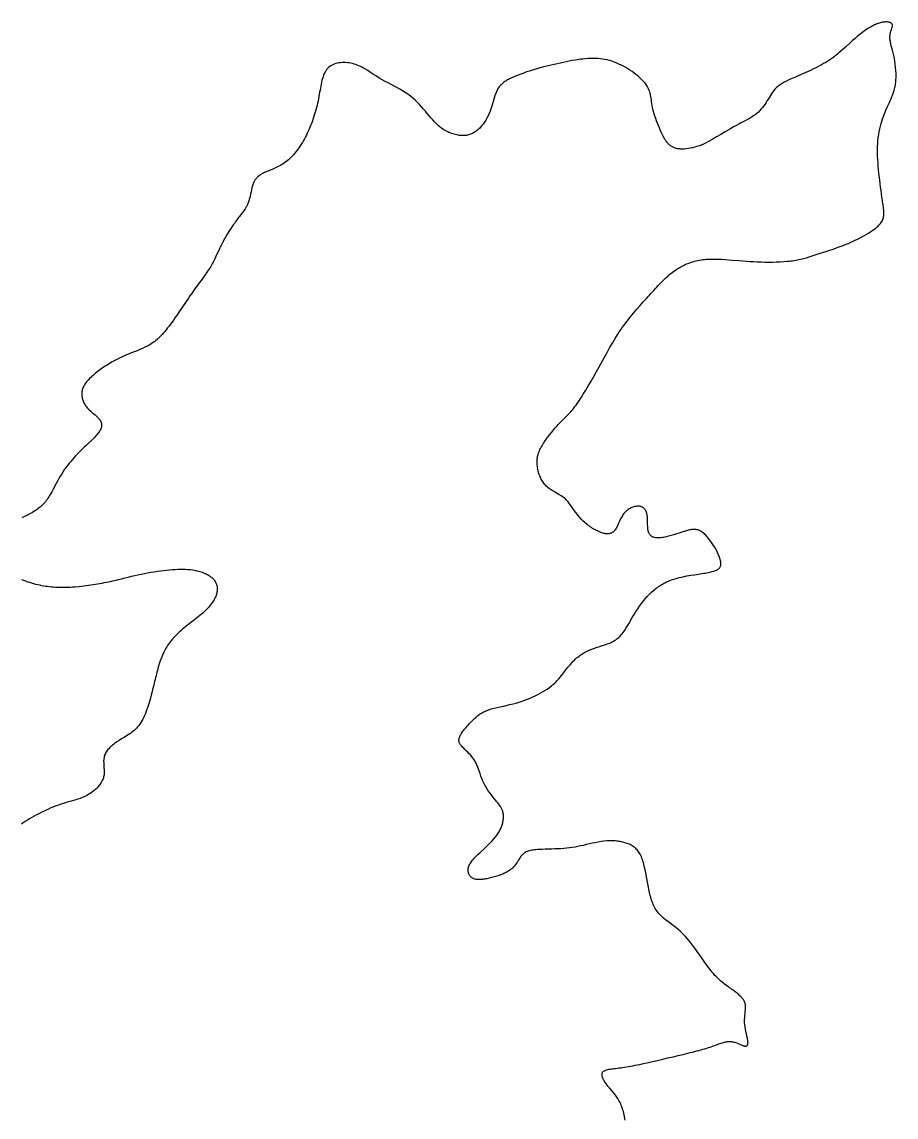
# Model space of a CAD drawing. Header units: millimetres. Extents: x -4898 to 5180, y -1106 to 8925.
# Drawn here: x 141 to 4003, y 4087 to 8925 of the extents above; entities that cross this region are included whole.
import ezdxf

# ---------------------------------------------------------------- set-up
doc = ezdxf.new("R2010")
doc.units = ezdxf.units.MM
doc.layers.add('166', color=7, linetype='Continuous')

msp = doc.modelspace()

# ---------------------------------------------------------------- linework, layer by layer
at = {"layer": '166', "elevation": 166}
for points in [[(2806, 4073.9), (2803.2, 4088.9), (2799.9, 4103.7), (2798, 4110.9), (2796, 4118.1), (2793.8, 4125.1), (2791.4, 4132), (2788.9, 4138.6), (2786.2, 4145.1), (2783.3, 4151.3), (2780.2, 4157.4), (2776.9, 4163.1), (2773.5, 4168.7), (2770, 4174.1), (2766.4, 4179.3), (2762.7, 4184.4), (2758.9, 4189.2), (2751.4, 4198.6), (2743.8, 4207.5), (2736.5, 4216), (2729.5, 4224.2), (2726.3, 4228.3), (2723.1, 4232.3), (2720.2, 4236.3), (2717.4, 4240.3), (2714.9, 4244.2), (2712.6, 4248.1), (2710.5, 4251.9), (2708.7, 4255.6), (2707.2, 4259.3), (2705.9, 4262.8), (2704.9, 4266.3), (2704.2, 4269.6), (2703.9, 4272.7), (2703.9, 4275.8), (2704.2, 4278.6), (2704.9, 4281.3), (2706, 4283.8), (2707.5, 4286.2), (2709.4, 4288.3), (2711.7, 4290.2), (2714.4, 4291.9), (2717.6, 4293.4), (2721.1, 4294.7), (2725.1, 4295.9), (2729.5, 4297), (2734.3, 4298), (2739.4, 4298.9), (2745, 4299.7), (2751, 4300.6), (2757.3, 4301.4), (2764, 4302.2), (2771.1, 4303.1), (2778.5, 4304), (2786.3, 4305), (2794.4, 4306.1), (2802.9, 4307.3), (2811.8, 4308.7), (2821, 4310.2), (2830.5, 4311.9), (2840.2, 4313.7), (2850.3, 4315.7), (2860.6, 4317.8), (2871.1, 4319.9), (2881.8, 4322.2), (2892.7, 4324.6), (2903.8, 4327), (2926.2, 4332.1), (2949, 4337.3), (2971.9, 4342.7), (2994.8, 4348.1), (3017.4, 4353.4), (3039.7, 4358.7), (3061.5, 4363.9), (3072.2, 4366.4), (3082.7, 4369), (3093, 4371.6), (3103.1, 4374.1), (3112.9, 4376.6), (3122.5, 4379.1), (3131.9, 4381.7), (3141, 4384.1), (3149.7, 4386.6), (3158.2, 4389.1), (3166.3, 4391.6), (3174.1, 4394), (3181.5, 4396.5), (3188.6, 4398.9), (3195.4, 4401.2), (3201.9, 4403.6), (3208.1, 4405.8), (3214, 4407.9), (3219.7, 4410), (3225.2, 4411.9), (3230.4, 4413.6), (3235.5, 4415.3), (3240.4, 4416.7), (3245.1, 4418), (3249.7, 4419.1), (3254.1, 4420), (3258.5, 4420.6), (3262.8, 4421), (3267, 4421.2), (3271.1, 4421), (3275.2, 4420.7), (3279.2, 4420.1), (3283.2, 4419.3), (3287.1, 4418.3), (3294.6, 4416), (3301.8, 4413.3), (3308.7, 4410.4), (3315.1, 4407.5), (3321, 4404.9), (3323.8, 4403.7), (3326.5, 4402.7), (3329, 4401.8), (3331.4, 4401.1), (3333.6, 4400.6), (3335.7, 4400.3), (3337.7, 4400.2), (3339.5, 4400.2), (3341.1, 4400.6), (3342.6, 4401.1), (3344, 4401.8), (3345.2, 4402.8), (3346.2, 4404.1), (3347, 4405.6), (3347.7, 4407.3), (3348.2, 4409.3), (3348.5, 4411.6), (3348.7, 4414.2), (3348.6, 4417.1), (3348.4, 4420.3), (3348, 4423.7), (3347.4, 4427.5), (3346.7, 4431.5), (3345.9, 4435.7), (3344.9, 4440.2), (3343.9, 4444.8), (3341.8, 4454.6), (3339.5, 4464.8), (3337.4, 4475.3), (3335.6, 4486), (3334.3, 4496.5), (3333.8, 4501.7), (3333.6, 4506.9), (3333.5, 4511.9), (3333.5, 4516.8), (3334, 4526.4), (3334.8, 4535.6), (3335.8, 4544.5), (3336.8, 4553), (3337.6, 4561.1), (3338, 4568.9), (3338, 4572.7), (3337.8, 4576.3), (3337.5, 4579.9), (3337, 4583.4), (3336.3, 4586.9), (3335.4, 4590.2), (3334.2, 4593.5), (3332.9, 4596.8), (3331.4, 4600), (3329.6, 4603.2), (3327.7, 4606.3), (3325.5, 4609.4), (3323.2, 4612.5), (3320.6, 4615.6), (3317.7, 4618.6), (3314.7, 4621.7), (3311.5, 4624.8), (3308, 4627.9), (3304.3, 4631.1), (3300.3, 4634.2), (3296.2, 4637.4), (3291.8, 4640.7), (3287.2, 4644), (3282.4, 4647.4), (3277.5, 4650.9), (3272.4, 4654.5), (3267.2, 4658.2), (3261.9, 4662), (3251.1, 4670), (3245.5, 4674.2), (3240, 4678.6), (3234.4, 4683.1), (3228.8, 4687.9), (3223.2, 4692.8), (3217.6, 4697.9), (3212.1, 4703.3), (3206.7, 4708.8), (3201.3, 4714.6), (3196, 4720.6), (3190.8, 4726.8), (3185.6, 4733.2), (3175.4, 4746.3), (3165.5, 4759.8), (3155.7, 4773.6), (3136.6, 4801.2), (3127.1, 4814.7), (3117.7, 4827.9), (3108.4, 4840.5), (3099, 4852.7), (3089.5, 4864.4), (3080, 4875.6), (3070.3, 4886.3), (3060.4, 4896.5), (3050.3, 4906.3), (3039.9, 4915.6), (3029.3, 4924.4), (3018.5, 4932.8), (2996.8, 4949.1), (2986.2, 4957.3), (2976, 4965.6), (2971.1, 4969.9), (2966.4, 4974.2), (2961.8, 4978.7), (2957.4, 4983.3), (2953.2, 4988.1), (2949.3, 4993), (2945.5, 4998.1), (2942, 5003.3), (2938.7, 5008.8), (2935.7, 5014.4), (2932.8, 5020.2), (2930, 5026.1), (2927.5, 5032.2), (2925.1, 5038.5), (2922.8, 5044.9), (2920.7, 5051.5), (2918.7, 5058.3), (2916.8, 5065.2), (2915, 5072.2), (2913.3, 5079.4), (2910.1, 5094.2), (2907.1, 5109.6), (2904.2, 5125.4), (2901.4, 5141.5), (2898.4, 5157.7), (2895.4, 5173.6), (2892.1, 5189.1), (2890.3, 5196.6), (2888.5, 5203.9), (2886.6, 5211.1), (2884.5, 5217.9), (2882.4, 5224.6), (2880.1, 5230.9), (2877.7, 5236.8), (2875.1, 5242.5), (2872.4, 5247.8), (2869.5, 5252.8), (2866.5, 5257.4), (2863.4, 5261.8), (2860.1, 5265.9), (2856.7, 5269.7), (2853.2, 5273.3), (2849.5, 5276.6), (2845.6, 5279.7), (2841.7, 5282.6), (2837.6, 5285.3), (2833.4, 5287.7), (2829, 5290), (2824.5, 5292.2), (2819.9, 5294.1), (2815.1, 5295.9), (2810.2, 5297.6), (2805.2, 5299.2), (2800.1, 5300.6), (2794.9, 5301.9), (2789.5, 5303), (2784.1, 5304.1), (2778.5, 5305), (2772.9, 5305.7), (2767.2, 5306.3), (2761.3, 5306.8), (2755.4, 5307.1), (2749.5, 5307.3), (2737.3, 5307.3), (2724.9, 5306.8), (2712.3, 5305.6), (2699.6, 5303.9), (2686.7, 5301.7), (2673.7, 5299.2), (2660.7, 5296.4), (2634.8, 5290.5), (2622, 5287.5), (2609.3, 5284.8), (2596.8, 5282.2), (2584.4, 5280), (2572.2, 5278), (2559.9, 5276.3), (2547.6, 5274.9), (2535.1, 5273.7), (2522.3, 5272.7), (2509.2, 5272), (2495.7, 5271.4), (2481.8, 5271), (2453.1, 5270.3), (2438.8, 5269.8), (2424.9, 5269.1), (2418.1, 5268.6), (2411.5, 5268), (2405.2, 5267.3), (2399, 5266.5), (2393.1, 5265.5), (2387.6, 5264.4), (2382.3, 5263.1), (2377.4, 5261.6), (2372.8, 5260), (2368.6, 5258.1), (2364.7, 5256.1), (2361.2, 5253.9), (2357.9, 5251.6), (2354.9, 5249.1), (2352.1, 5246.6), (2349.5, 5243.9), (2347.1, 5241.1), (2344.8, 5238.3), (2340.7, 5232.4), (2337, 5226.4), (2333.4, 5220.4), (2329.9, 5214.4), (2326.2, 5208.6), (2322.2, 5202.9), (2317.8, 5197.4), (2313, 5192), (2307.7, 5186.7), (2304.8, 5184.2), (2301.7, 5181.6), (2298.5, 5179.1), (2295, 5176.7), (2291.4, 5174.3), (2287.5, 5171.9), (2283.4, 5169.6), (2279.1, 5167.3), (2274.5, 5165.1), (2269.8, 5162.9), (2264.9, 5160.8), (2259.8, 5158.8), (2249.3, 5154.8), (2238.5, 5151.2), (2227.6, 5147.9), (2216.6, 5144.9), (2205.8, 5142.3), (2195.4, 5140.1), (2190.4, 5139.2), (2185.5, 5138.3), (2180.8, 5137.6), (2176.2, 5137.1), (2171.7, 5136.6), (2167.4, 5136.3), (2163.2, 5136.2), (2159.2, 5136.2), (2155.3, 5136.3), (2151.5, 5136.7), (2147.9, 5137.1), (2144.5, 5137.8), (2141.2, 5138.6), (2138, 5139.7), (2135, 5140.9), (2132.1, 5142.3), (2129.4, 5143.9), (2126.9, 5145.8), (2124.5, 5147.8), (2122.3, 5150), (2120.2, 5152.5), (2118.4, 5155.1), (2116.7, 5157.9), (2115.3, 5160.8), (2114.1, 5163.9), (2113.2, 5167.1), (2112.5, 5170.5), (2112.1, 5174), (2112, 5177.6), (2112.1, 5181.3), (2112.6, 5185.1), (2113.3, 5189), (2114.5, 5192.9), (2115.9, 5196.9), (2117.7, 5201), (2119.9, 5205.1), (2122.4, 5209.3), (2125.2, 5213.4), (2128.3, 5217.7), (2131.7, 5221.9), (2135.4, 5226.2), (2139.2, 5230.5), (2143.3, 5234.8), (2147.5, 5239.1), (2156.3, 5247.8), (2165.6, 5256.5), (2184.3, 5273.9), (2193.5, 5282.5), (2202.3, 5291.1), (2210.8, 5299.6), (2218.9, 5308.1), (2226.5, 5316.7), (2233.6, 5325.3), (2240.1, 5334), (2243.1, 5338.3), (2246, 5342.7), (2248.7, 5347.1), (2251.2, 5351.6), (2253.6, 5356.1), (2255.8, 5360.6), (2257.8, 5365.1), (2259.6, 5369.6), (2261.2, 5374.1), (2262.7, 5378.6), (2264, 5383.1), (2265.2, 5387.5), (2266.1, 5391.9), (2266.9, 5396.3), (2267.6, 5400.6), (2268.1, 5404.8), (2268.4, 5408.9), (2268.5, 5412.9), (2268.5, 5416.8), (2268.4, 5420.6), (2268.1, 5424.3), (2267.6, 5427.9), (2267, 5431.3), (2266.2, 5434.6), (2265.3, 5437.8), (2264.2, 5441), (2261.6, 5447.1), (2258.5, 5453), (2254.7, 5459), (2250.5, 5465.1), (2245.7, 5471.4), (2243, 5474.7), (2240.3, 5478.1), (2237.4, 5481.7), (2234.5, 5485.3), (2231.4, 5489.1), (2228.2, 5493.1), (2221.6, 5501.3), (2214.8, 5510), (2208, 5519.2), (2201.3, 5528.8), (2194.7, 5538.8), (2188.6, 5549.1), (2182.8, 5559.8), (2177.7, 5570.9), (2173.1, 5582.1), (2168.8, 5593.4), (2164.8, 5604.7), (2160.9, 5615.9), (2157, 5626.8), (2153, 5637.2), (2151, 5642.3), (2148.8, 5647.2), (2146.5, 5652), (2144.2, 5656.6), (2141.7, 5661), (2139.1, 5665.2), (2136.4, 5669.3), (2133.7, 5673.2), (2127.9, 5680.6), (2122, 5687.5), (2116, 5693.9), (2110, 5700), (2104, 5705.6), (2098.3, 5711.1), (2092.7, 5716.3), (2087.6, 5721.4), (2083, 5726.4), (2080.9, 5728.9), (2078.9, 5731.5), (2077.2, 5734.1), (2075.7, 5736.7), (2074.3, 5739.4), (2073.3, 5742.1), (2072.5, 5745), (2071.9, 5747.9), (2071.6, 5750.9), (2071.7, 5754), (2072, 5757.2), (2072.7, 5760.6), (2073.8, 5764.1), (2075.2, 5767.7), (2076.9, 5771.4), (2078.9, 5775.3), (2081.2, 5779.3), (2083.7, 5783.3), (2086.5, 5787.4), (2089.5, 5791.6), (2092.6, 5795.8), (2095.9, 5800), (2102.9, 5808.5), (2110.3, 5816.9), (2117.9, 5825.1), (2125.4, 5833), (2132.7, 5840.5), (2140, 5847.6), (2147.4, 5854.3), (2155.1, 5860.6), (2163.1, 5866.5), (2167.3, 5869.3), (2171.6, 5872), (2176.1, 5874.6), (2180.8, 5877), (2185.7, 5879.4), (2190.8, 5881.7), (2196.2, 5883.9), (2201.8, 5885.9), (2207.7, 5887.9), (2213.8, 5889.8), (2220.1, 5891.6), (2226.6, 5893.3), (2240, 5896.7), (2253.9, 5899.8), (2268.2, 5902.9), (2296.8, 5909.2), (2310.8, 5912.6), (2324.5, 5916.2), (2337.7, 5920.1), (2350.4, 5924.2), (2362.8, 5928.6), (2374.8, 5933.1), (2386.4, 5938), (2397.8, 5943), (2408.9, 5948.2), (2419.7, 5953.6), (2430.4, 5959.2), (2440.8, 5965), (2451.1, 5971.1), (2461.1, 5977.6), (2471, 5984.6), (2480.6, 5992.1), (2485.4, 5996.1), (2490.1, 6000.2), (2494.8, 6004.5), (2499.4, 6009), (2504, 6013.7), (2508.6, 6018.6), (2513.1, 6023.7), (2517.6, 6028.9), (2526.5, 6039.8), (2535.3, 6051.1), (2553.2, 6073.9), (2562.4, 6085.1), (2571.9, 6095.9), (2576.7, 6101), (2581.6, 6106), (2586.6, 6110.7), (2591.7, 6115.2), (2596.9, 6119.5), (2602.2, 6123.6), (2607.6, 6127.4), (2613, 6131.1), (2618.5, 6134.5), (2624.1, 6137.8), (2629.7, 6140.9), (2635.4, 6143.8), (2646.9, 6149.2), (2658.5, 6154.1), (2670.1, 6158.4), (2681.8, 6162.4), (2693.4, 6166.1), (2704.9, 6169.6), (2716.2, 6173.2), (2727.4, 6177), (2738.3, 6181.3), (2743.7, 6183.7), (2749, 6186.2), (2754.2, 6189), (2759.3, 6192.1), (2764.4, 6195.4), (2769.3, 6199.1), (2774.2, 6203), (2778.9, 6207.3), (2783.5, 6212), (2788, 6217), (2792.5, 6222.3), (2796.8, 6227.9), (2801.1, 6233.8), (2805.3, 6239.9), (2809.4, 6246.2), (2813.5, 6252.6), (2821.6, 6266), (2837.4, 6293.3), (2845.4, 6306.9), (2853.4, 6320.1), (2861.5, 6332.7), (2869.8, 6344.8), (2878.3, 6356.4), (2887, 6367.5), (2895.8, 6378), (2904.8, 6388.1), (2914.1, 6397.6), (2923.5, 6406.7), (2933.2, 6415.3), (2943.2, 6423.4), (2948.4, 6427.2), (2953.6, 6431), (2959, 6434.6), (2964.5, 6438.1), (2970.2, 6441.5), (2976, 6444.8), (2981.9, 6447.9), (2988.1, 6450.9), (2994.4, 6453.8), (3001, 6456.5), (3007.7, 6459.2), (3014.7, 6461.7), (3022, 6464), (3029.4, 6466.3), (3037.2, 6468.4), (3045.1, 6470.4), (3053.3, 6472.3), (3061.6, 6474.1), (3078.6, 6477.4), (3095.8, 6480.4), (3112.8, 6483.1), (3129.4, 6485.6), (3137.5, 6486.9), (3145.3, 6488.1), (3152.9, 6489.3), (3160.2, 6490.5), (3167.1, 6491.7), (3173.7, 6492.9), (3179.9, 6494.1), (3185.6, 6495.4), (3191, 6496.8), (3196, 6498.1), (3200.7, 6499.6), (3204.9, 6501.2), (3208.8, 6502.8), (3212.4, 6504.5), (3215.6, 6506.4), (3218.4, 6508.4), (3220.9, 6510.6), (3223, 6512.9), (3224.8, 6515.3), (3226.3, 6518), (3227.4, 6520.8), (3228.3, 6523.9), (3228.8, 6527.1), (3229, 6530.6), (3228.9, 6534.3), (3228.5, 6538.2), (3227.8, 6542.3), (3226.9, 6546.5), (3225.7, 6550.9), (3224.3, 6555.5), (3222.7, 6560.2), (3220.9, 6564.9), (3218.8, 6569.8), (3216.6, 6574.8), (3214.2, 6579.8), (3211.7, 6584.9), (3206.2, 6595.2), (3200.2, 6605.6), (3193.8, 6615.8), (3187.2, 6625.9), (3180.2, 6635.6), (3173, 6644.8), (3169.4, 6649.1), (3165.7, 6653.3), (3161.9, 6657.2), (3158.1, 6661), (3154.3, 6664.5), (3150.5, 6667.7), (3146.6, 6670.7), (3142.8, 6673.4), (3138.9, 6675.7), (3135, 6677.7), (3131.1, 6679.4), (3127.2, 6680.8), (3123.3, 6681.8), (3119.4, 6682.5), (3115.4, 6683), (3111.4, 6683.1), (3107.3, 6683.1), (3103.1, 6682.7), (3098.9, 6682.2), (3094.6, 6681.5), (3090.2, 6680.6), (3085.7, 6679.5), (3081.1, 6678.3), (3076.3, 6676.9), (3071.4, 6675.5), (3066.4, 6673.9), (3061.3, 6672.2), (3055.9, 6670.5), (3044.9, 6666.9), (3033.4, 6663.3), (3021.6, 6659.6), (3009.8, 6656.2), (2998.1, 6653), (2986.6, 6650.2), (2981, 6649), (2975.6, 6648), (2970.3, 6647.1), (2965.2, 6646.4), (2960.3, 6645.9), (2955.5, 6645.6), (2951.1, 6645.5), (2946.8, 6645.6), (2942.7, 6646), (2938.9, 6646.5), (2935.2, 6647.3), (2931.8, 6648.3), (2928.6, 6649.5), (2925.6, 6650.9), (2922.8, 6652.6), (2920.3, 6654.5), (2917.9, 6656.7), (2915.8, 6659.1), (2913.9, 6661.7), (2912.1, 6664.6), (2910.6, 6667.8), (2909.4, 6671.2), (2908.3, 6674.8), (2907.4, 6678.7), (2906.7, 6682.8), (2906.2, 6687.1), (2905.8, 6691.5), (2905.5, 6696.1), (2905.1, 6705.5), (2904.7, 6724.6), (2904.4, 6733.9), (2904, 6738.4), (2903.6, 6742.8), (2903.1, 6747), (2902.3, 6750.9), (2901.4, 6754.7), (2900.4, 6758.3), (2899.2, 6761.6), (2897.8, 6764.8), (2896.2, 6767.7), (2894.5, 6770.4), (2892.6, 6772.9), (2890.6, 6775.1), (2888.4, 6777.2), (2886.1, 6779), (2883.6, 6780.6), (2881, 6782), (2878.2, 6783.2), (2875.2, 6784.1), (2872.2, 6784.8), (2869, 6785.3), (2865.6, 6785.6), (2862.1, 6785.7), (2858.5, 6785.5), (2854.8, 6785.1), (2851, 6784.5), (2847.1, 6783.7), (2843.2, 6782.6), (2839.3, 6781.3), (2835.3, 6779.8), (2831.4, 6778), (2827.5, 6776), (2823.6, 6773.8), (2819.8, 6771.4), (2816, 6768.7), (2812.4, 6765.8), (2808.9, 6762.6), (2805.5, 6759.2), (2802.2, 6755.6), (2799.2, 6751.7), (2796.3, 6747.6), (2793.5, 6743.3), (2790.9, 6738.9), (2786.1, 6729.6), (2781.5, 6720.1), (2777.2, 6710.7), (2773, 6701.5), (2770.8, 6697.1), (2768.7, 6692.9), (2766.4, 6688.9), (2764.1, 6685.1), (2761.8, 6681.6), (2759.3, 6678.4), (2756.7, 6675.5), (2753.9, 6673), (2751.1, 6670.7), (2748.1, 6668.8), (2745, 6667.2), (2741.8, 6665.9), (2738.5, 6664.9), (2735, 6664.2), (2731.4, 6663.8), (2727.6, 6663.6), (2723.8, 6663.8), (2719.8, 6664.2), (2715.7, 6664.8), (2711.4, 6665.8), (2707, 6666.9), (2702.5, 6668.3), (2697.9, 6670), (2693.1, 6671.9), (2688.1, 6674), (2683.1, 6676.4), (2678, 6678.9), (2672.8, 6681.7), (2667.6, 6684.6), (2662.3, 6687.8), (2657, 6691.1), (2651.7, 6694.7), (2646.4, 6698.4), (2641.2, 6702.3), (2636, 6706.3), (2630.9, 6710.5), (2625.9, 6714.9), (2621, 6719.3), (2616.2, 6724), (2611.6, 6728.7), (2607.1, 6733.6), (2602.8, 6738.6), (2594.7, 6748.9), (2587, 6759.4), (2579.7, 6769.9), (2572.4, 6780.4), (2565.2, 6790.5), (2557.8, 6800.2), (2553.9, 6804.9), (2550, 6809.3), (2545.9, 6813.6), (2541.7, 6817.6), (2537.3, 6821.5), (2532.8, 6825.1), (2528.1, 6828.5), (2523.4, 6831.7), (2513.6, 6837.8), (2493.7, 6849.2), (2483.9, 6854.8), (2474.4, 6860.8), (2469.9, 6864), (2465.5, 6867.3), (2461.3, 6870.8), (2457.3, 6874.5), (2453.6, 6878.4), (2450, 6882.5), (2446.6, 6886.8), (2443.5, 6891.2), (2440.5, 6895.8), (2437.7, 6900.6), (2435.1, 6905.4), (2432.7, 6910.4), (2430.5, 6915.4), (2428.4, 6920.5), (2426.6, 6925.6), (2424.9, 6930.8), (2423.3, 6936), (2422, 6941.1), (2420.8, 6946.3), (2419.7, 6951.4), (2418.8, 6956.4), (2418, 6961.4), (2417.4, 6966.3), (2417, 6971.2), (2416.7, 6976), (2416.6, 6980.8), (2416.7, 6985.5), (2416.9, 6990.3), (2417.4, 6995.1), (2418.1, 6999.9), (2419, 7004.8), (2420.2, 7009.7), (2421.6, 7014.7), (2423.2, 7019.8), (2425.1, 7024.9), (2427.2, 7030.2), (2429.6, 7035.6), (2432.3, 7041.1), (2435.3, 7046.8), (2438.6, 7052.6), (2442.1, 7058.5), (2445.8, 7064.5), (2449.8, 7070.6), (2453.9, 7076.8), (2462.7, 7089.2), (2471.9, 7101.5), (2481.5, 7113.5), (2491.1, 7125.1), (2495.9, 7130.7), (2500.7, 7136.1), (2505.4, 7141.2), (2510, 7146.2), (2514.5, 7150.9), (2518.9, 7155.5), (2527.5, 7164), (2544.2, 7180.5), (2552.5, 7189), (2556.7, 7193.4), (2561, 7198.1), (2565.4, 7203), (2569.8, 7208.1), (2574.4, 7213.6), (2579, 7219.4), (2583.8, 7225.6), (2588.8, 7232.3), (2593.9, 7239.3), (2599.1, 7246.8), (2604.5, 7254.7), (2609.9, 7262.9), (2615.5, 7271.5), (2621.1, 7280.4), (2626.9, 7289.5), (2632.7, 7298.9), (2638.5, 7308.5), (2644.4, 7318.4), (2656.2, 7338.6), (2668.1, 7359.3), (2679.9, 7380.3), (2691.5, 7401.4), (2714.4, 7443.5), (2725.9, 7464.4), (2737.5, 7485.2), (2749.3, 7505.7), (2761.3, 7525.9), (2773.8, 7545.8), (2780.2, 7555.7), (2786.8, 7565.4), (2793.4, 7575), (2800.3, 7584.5), (2814.2, 7603.1), (2828.5, 7621.2), (2843, 7638.8), (2857.5, 7655.9), (2871.9, 7672.5), (2879.1, 7680.5), (2886.1, 7688.4), (2893.1, 7696.1), (2900, 7703.7), (2906.7, 7711.2), (2913.3, 7718.4), (2919.8, 7725.5), (2926.1, 7732.5), (2932.3, 7739.3), (2938.4, 7745.9), (2944.4, 7752.4), (2950.3, 7758.7), (2956.1, 7764.8), (2961.9, 7770.8), (2973.4, 7782.4), (2984.8, 7793.3), (2996.3, 7803.6), (3002.1, 7808.6), (3007.9, 7813.3), (3013.9, 7818), (3019.9, 7822.5), (3026, 7826.8), (3032.1, 7831), (3038.4, 7835.1), (3044.7, 7838.9), (3051.2, 7842.7), (3057.7, 7846.2), (3064.2, 7849.6), (3070.9, 7852.8), (3077.6, 7855.8), (3084.4, 7858.6), (3091.2, 7861.2), (3098.1, 7863.7), (3105.1, 7865.9), (3112.2, 7868), (3119.3, 7869.8), (3126.5, 7871.5), (3133.7, 7872.9), (3141, 7874.1), (3148.4, 7875.2), (3155.8, 7876), (3163.3, 7876.7), (3170.8, 7877.1), (3185.9, 7877.7), (3201.1, 7877.7), (3216.5, 7877.3), (3232, 7876.6), (3247.5, 7875.6), (3278.5, 7873.2), (3309.7, 7870.7), (3341.3, 7868.3), (3357.2, 7867.2), (3373.3, 7866.2), (3389.7, 7865.4), (3406.2, 7864.8), (3422.9, 7864.3), (3439.8, 7864.1), (3456.6, 7864.2), (3473.4, 7864.6), (3489.9, 7865.2), (3506.2, 7866.2), (3522, 7867.6), (3529.8, 7868.4), (3537.4, 7869.3), (3544.8, 7870.3), (3552.1, 7871.4), (3559.3, 7872.6), (3566.3, 7873.9), (3580, 7876.8), (3593.3, 7880), (3606.4, 7883.5), (3619.4, 7887.3), (3632.5, 7891.3), (3645.6, 7895.5), (3659, 7899.9), (3672.7, 7904.4), (3700.8, 7913.8), (3728.8, 7923.4), (3742.5, 7928.2), (3755.8, 7933), (3768.5, 7937.7), (3774.7, 7940.1), (3780.6, 7942.4), (3786.4, 7944.7), (3791.9, 7947), (3802.6, 7951.5), (3812.8, 7956), (3822.6, 7960.6), (3832.1, 7965.3), (3841.5, 7970.2), (3851, 7975.3), (3860.6, 7980.6), (3870.4, 7986.3), (3880.5, 7992.3), (3890.6, 7998.6), (3900.5, 8005.3), (3910, 8012.3), (3914.6, 8015.9), (3918.9, 8019.6), (3923.1, 8023.3), (3927, 8027.2), (3930.7, 8031.1), (3934, 8035.2), (3937.1, 8039.3), (3939.8, 8043.4), (3942.1, 8047.7), (3944.1, 8052), (3945.7, 8056.4), (3947, 8060.9), (3947.9, 8065.6), (3948.6, 8070.3), (3949, 8075.1), (3949.2, 8080), (3949.1, 8085.1), (3948.9, 8090.3), (3948.5, 8095.7), (3947.9, 8101.2), (3947.2, 8106.8), (3946.4, 8112.6), (3945.5, 8118.6), (3944.5, 8124.7), (3943.5, 8131), (3942.4, 8137.5), (3941.4, 8144.2), (3940.3, 8151), (3938.3, 8165.2), (3936.2, 8179.9), (3934.2, 8195.1), (3932.3, 8210.5), (3930.5, 8226.1), (3927.1, 8257.4), (3925.6, 8272.9), (3924.2, 8288.1), (3923, 8303.1), (3922, 8317.8), (3921.3, 8332.3), (3920.9, 8346.6), (3920.8, 8360.6), (3921, 8374.5), (3921.7, 8388.1), (3922.8, 8401.5), (3924.3, 8414.7), (3926.2, 8427.6), (3928.4, 8440.3), (3930.9, 8452.5), (3933.7, 8464.4), (3936.7, 8475.9), (3940, 8486.9), (3943.3, 8497.4), (3946.8, 8507.3), (3950.4, 8516.8), (3954, 8525.9), (3957.7, 8534.7), (3965.3, 8551.8), (3973, 8568.6), (3976.9, 8577.2), (3980.8, 8586), (3984.6, 8595.1), (3988.2, 8604.5), (3991.6, 8614.3), (3994.6, 8624.4), (3996, 8629.7), (3997.3, 8635.1), (3998.5, 8640.6), (3999.6, 8646.3), (4000.5, 8652.1), (4001.3, 8658), (4001.9, 8664.1), (4002.3, 8670.4), (4002.7, 8676.8), (4002.8, 8683.3), (4002.8, 8690), (4002.7, 8696.7), (4002.1, 8710.4), (4000.9, 8724.1), (3999.4, 8737.8), (3997.5, 8751.2), (3995.2, 8764.3), (3994, 8770.6), (3992.7, 8776.8), (3991.4, 8782.8), (3990, 8788.6), (3988.6, 8794.3), (3987.2, 8799.7), (3984.4, 8810.2), (3981.7, 8820), (3979.4, 8829.4), (3978.3, 8833.9), (3977.4, 8838.2), (3976.7, 8842.5), (3976, 8846.7), (3975.6, 8850.8), (3975.4, 8854.9), (3975.3, 8858.8), (3975.5, 8862.7), (3975.9, 8866.6), (3976.5, 8870.4), (3978.2, 8877.8), (3980.3, 8884.8), (3982.5, 8891.5), (3984.4, 8897.8), (3985.2, 8900.7), (3985.9, 8903.5), (3986.3, 8906.1), (3986.6, 8908.7), (3986.5, 8911), (3986.2, 8913.2), (3985.5, 8915.2), (3984.4, 8917.1), (3982.9, 8918.8), (3981.1, 8920.3), (3978.9, 8921.6), (3976.4, 8922.7), (3973.6, 8923.6), (3970.6, 8924.3), (3967.2, 8924.8), (3963.6, 8925.1), (3959.8, 8925.2), (3955.7, 8925.1), (3951.5, 8924.8), (3947.1, 8924.3), (3942.5, 8923.6), (3937.8, 8922.6), (3933, 8921.4), (3928.1, 8920), (3923.1, 8918.4), (3918.1, 8916.5), (3913, 8914.4), (3907.8, 8912.1), (3902.6, 8909.6), (3897.4, 8906.9), (3892.1, 8904), (3886.8, 8900.9), (3881.4, 8897.7), (3876.1, 8894.3), (3865.2, 8887), (3854.4, 8879.1), (3843.4, 8870.7), (3832.5, 8861.8), (3821.6, 8852.6), (3810.8, 8843.1), (3800, 8833.4), (3778.8, 8814.1), (3768.5, 8804.7), (3758.3, 8795.5), (3748.2, 8786.9), (3743.3, 8782.7), (3738.4, 8778.7), (3733.6, 8774.9), (3728.9, 8771.2), (3719.5, 8764.3), (3710.2, 8757.8), (3701.1, 8751.8), (3691.9, 8746.2), (3682.7, 8740.8), (3673.5, 8735.7), (3664.1, 8730.6), (3654.6, 8725.7), (3644.8, 8720.8), (3634.9, 8716), (3624.8, 8711.1), (3604.1, 8701.6), (3582.8, 8692.2), (3561, 8682.9), (3539.2, 8673.6), (3528.6, 8668.8), (3518.2, 8663.9), (3508.3, 8658.8), (3503.5, 8656.2), (3498.9, 8653.5), (3494.4, 8650.7), (3490.1, 8647.9), (3486, 8645), (3482.1, 8642), (3478.4, 8638.8), (3474.8, 8635.7), (3471.5, 8632.4), (3468.4, 8629), (3462.5, 8622.1), (3457.2, 8615), (3452.2, 8607.6), (3447.5, 8600.1), (3438.5, 8584.9), (3433.9, 8577.3), (3429.1, 8569.8), (3424.1, 8562.3), (3418.8, 8554.9), (3413.3, 8547.7), (3407.4, 8540.6), (3401.2, 8533.8), (3394.6, 8527.2), (3387.6, 8520.9), (3380.1, 8515), (3372.1, 8509.4), (3363.8, 8504), (3355, 8498.8), (3346, 8493.7), (3336.7, 8488.7), (3327.2, 8483.7), (3317.5, 8478.7), (3307.7, 8473.6), (3297.8, 8468.3), (3287.9, 8462.8), (3268, 8451.6), (3248, 8440.1), (3228.3, 8428.4), (3208.9, 8416.8), (3189.8, 8405.5), (3180.3, 8400.1), (3170.8, 8395), (3161.3, 8390.1), (3151.8, 8385.5), (3142.2, 8381.3), (3132.5, 8377.6), (3122.7, 8374.3), (3112.9, 8371.4), (3103.2, 8369), (3093.5, 8367), (3084.1, 8365.4), (3074.9, 8364.3), (3066, 8363.7), (3057.4, 8363.5), (3049.3, 8363.7), (3045.4, 8364), (3041.6, 8364.5), (3037.9, 8365), (3034.3, 8365.7), (3030.8, 8366.5), (3027.4, 8367.4), (3024.1, 8368.5), (3020.8, 8369.8), (3017.7, 8371.2), (3014.6, 8372.7), (3011.6, 8374.4), (3008.7, 8376.3), (3005.9, 8378.4), (3003.1, 8380.6), (3000.4, 8383), (2997.7, 8385.6), (2995.2, 8388.4), (2992.6, 8391.4), (2990.2, 8394.5), (2987.7, 8397.8), (2985.4, 8401.3), (2983, 8404.9), (2978.5, 8412.5), (2974, 8420.7), (2969.7, 8429.4), (2965.4, 8438.5), (2961.2, 8448), (2957.1, 8457.8), (2952.9, 8467.8), (2948.8, 8478.1), (2944.8, 8488.4), (2941, 8498.7), (2937.5, 8509), (2934.2, 8519.1), (2931.3, 8529), (2928.8, 8538.6), (2926.7, 8547.8), (2925.1, 8556.6), (2923.8, 8565.1), (2922.7, 8573.2), (2921.7, 8581.1), (2920.7, 8588.6), (2919.6, 8595.8), (2918.4, 8602.9), (2916.8, 8609.7), (2914.9, 8616.4), (2912.5, 8622.9), (2909.7, 8629.3), (2906.4, 8635.6), (2902.7, 8641.9), (2898.4, 8648.2), (2893.6, 8654.4), (2888.2, 8660.7), (2882.3, 8667.1), (2875.8, 8673.6), (2868.8, 8680.1), (2861.3, 8686.7), (2853.3, 8693.2), (2845, 8699.6), (2836.3, 8705.9), (2827.2, 8712.1), (2817.9, 8718), (2808.4, 8723.7), (2798.6, 8729.1), (2788.7, 8734.2), (2778.7, 8739), (2768.5, 8743.4), (2758.2, 8747.4), (2747.8, 8751.1), (2737.4, 8754.3), (2726.9, 8757), (2716.5, 8759.3), (2706, 8761.1), (2695.5, 8762.5), (2684.9, 8763.5), (2674.3, 8764), (2663.5, 8764.2), (2652.6, 8764), (2641.5, 8763.4), (2630.2, 8762.5), (2618.8, 8761.3), (2607.1, 8759.9), (2595.3, 8758.1), (2583.2, 8756.1), (2570.9, 8754), (2558.4, 8751.6), (2545.7, 8749), (2532.8, 8746.3), (2519.7, 8743.5), (2506.4, 8740.6), (2493, 8737.6), (2479.4, 8734.4), (2452, 8727.7), (2424.5, 8720.4), (2410.9, 8716.6), (2397.3, 8712.5), (2383.8, 8708.3), (2370.6, 8704), (2357.7, 8699.5), (2345.2, 8695), (2333.1, 8690.3), (2321.6, 8685.6), (2316.1, 8683.2), (2310.7, 8680.9), (2305.5, 8678.5), (2300.5, 8676.1), (2295.7, 8673.7), (2291.1, 8671.3), (2286.6, 8668.9), (2282.4, 8666.4), (2278.3, 8663.9), (2274.4, 8661.4), (2270.7, 8658.8), (2267.1, 8656.1), (2263.8, 8653.3), (2260.5, 8650.5), (2257.5, 8647.5), (2254.5, 8644.4), (2251.7, 8641.2), (2249.1, 8637.8), (2246.6, 8634.3), (2244.2, 8630.6), (2242, 8626.7), (2239.9, 8622.6), (2237.9, 8618.4), (2236, 8614), (2234.2, 8609.4), (2232.4, 8604.6), (2229.1, 8594.8), (2226, 8584.5), (2223, 8573.9), (2219.9, 8563.1), (2216.6, 8552.3), (2213.1, 8541.5), (2209.2, 8530.9), (2205, 8520.5), (2200.4, 8510.4), (2195.3, 8500.7), (2190, 8491.3), (2184.2, 8482.4), (2178.2, 8473.9), (2171.8, 8465.9), (2165.2, 8458.4), (2161.8, 8454.9), (2158.3, 8451.5), (2154.7, 8448.3), (2151, 8445.3), (2147.3, 8442.4), (2143.5, 8439.7), (2139.6, 8437.1), (2135.6, 8434.8), (2131.5, 8432.6), (2127.3, 8430.7), (2123, 8428.9), (2118.5, 8427.4), (2114, 8426), (2109.4, 8424.9), (2104.6, 8424.1), (2099.7, 8423.5), (2094.7, 8423.1), (2089.5, 8422.9), (2084.2, 8423.1), (2078.8, 8423.4), (2073.3, 8424), (2067.7, 8424.9), (2062, 8426), (2056.3, 8427.3), (2050.6, 8428.9), (2044.8, 8430.6), (2039.1, 8432.6), (2033.3, 8434.7), (2027.6, 8437.1), (2022, 8439.7), (2016.4, 8442.4), (2011, 8445.3), (2005.6, 8448.4), (2000.4, 8451.7), (1995.3, 8455.1), (1990.4, 8458.7), (1985.6, 8462.5), (1981, 8466.4), (1976.5, 8470.4), (1972.2, 8474.5), (1963.8, 8483.1), (1955.6, 8492.1), (1947.7, 8501.4), (1939.8, 8510.9), (1931.9, 8520.7), (1923.8, 8530.5), (1915.4, 8540.3), (1906.7, 8550.1), (1897.6, 8559.9), (1888.1, 8569.5), (1878.3, 8578.9), (1868, 8588), (1857.3, 8596.9), (1846.3, 8605.3), (1834.8, 8613.4), (1822.8, 8621), (1810.5, 8628.2), (1797.8, 8635.2), (1785, 8642), (1771.9, 8648.7), (1758.8, 8655.5), (1745.7, 8662.4), (1732.6, 8669.6), (1719.7, 8677.2), (1707, 8685.2), (1694.3, 8693.5), (1681.7, 8701.8), (1669, 8710), (1656.2, 8717.7), (1649.6, 8721.4), (1643, 8725), (1636.3, 8728.3), (1629.6, 8731.4), (1622.7, 8734.3), (1615.6, 8736.9), (1608.5, 8739.2), (1601.2, 8741.1), (1593.8, 8742.8), (1586.3, 8744.1), (1578.8, 8745.1), (1571.2, 8745.6), (1563.7, 8745.8), (1556.2, 8745.7), (1548.9, 8745.1), (1541.6, 8744.1), (1534.5, 8742.7), (1527.6, 8740.9), (1521, 8738.6), (1514.6, 8735.9), (1508.5, 8732.8), (1502.8, 8729.1), (1497.4, 8725), (1494.8, 8722.8), (1492.4, 8720.4), (1490.1, 8718), (1487.9, 8715.3), (1485.8, 8712.6), (1483.8, 8709.7), (1480.1, 8703.7), (1476.8, 8697.2), (1473.9, 8690.3), (1471.2, 8683), (1468.8, 8675.3), (1466.6, 8667.4), (1464.7, 8659.1), (1462.8, 8650.5), (1461.1, 8641.8), (1459.5, 8632.7), (1457.9, 8623.5), (1456.3, 8614.2), (1453, 8595.1), (1449.3, 8575.7), (1447.2, 8565.9), (1445, 8556.1), (1442.5, 8546.4), (1439.9, 8536.6), (1437.1, 8526.9), (1434.2, 8517.2), (1427.9, 8498), (1424.6, 8488.5), (1421.1, 8479.1), (1417.5, 8469.8), (1413.7, 8460.6), (1409.9, 8451.6), (1405.9, 8442.7), (1401.9, 8433.9), (1397.7, 8425.4), (1393.4, 8417), (1389.1, 8408.7), (1384.6, 8400.7), (1380.1, 8392.9), (1375.4, 8385.3), (1370.7, 8377.9), (1365.9, 8370.8), (1361, 8363.8), (1356, 8357.1), (1350.9, 8350.6), (1345.8, 8344.3), (1340.5, 8338.3), (1335.1, 8332.4), (1329.7, 8326.9), (1324.1, 8321.5), (1318.5, 8316.5), (1312.7, 8311.6), (1306.9, 8307), (1301, 8302.7), (1295, 8298.6), (1288.9, 8294.8), (1282.8, 8291.2), (1276.6, 8287.8), (1270.4, 8284.6), (1264.3, 8281.6), (1258.2, 8278.7), (1246.1, 8273.3), (1234.5, 8268.4), (1228.9, 8266.1), (1223.5, 8263.8), (1218.3, 8261.5), (1213.2, 8259.3), (1208.5, 8257.1), (1203.9, 8254.8), (1199.7, 8252.5), (1195.7, 8250.2), (1192, 8247.9), (1188.5, 8245.5), (1185.3, 8243), (1182.3, 8240.4), (1179.6, 8237.8), (1177, 8235.1), (1174.6, 8232.3), (1172.4, 8229.4), (1170.4, 8226.3), (1168.5, 8223.2), (1166.7, 8219.9), (1165.1, 8216.5), (1163.6, 8213), (1162.2, 8209.3), (1160.9, 8205.4), (1159.7, 8201.4), (1158.5, 8197.2), (1157.4, 8192.8), (1155.3, 8183.7), (1153.3, 8174.2), (1151.2, 8164.5), (1148.9, 8154.6), (1146.4, 8144.7), (1143.6, 8134.9), (1140.3, 8125.4), (1138.4, 8120.8), (1136.4, 8116.3), (1134.3, 8111.9), (1131.9, 8107.7), (1126.9, 8099.2), (1121.4, 8091), (1115.3, 8082.6), (1108.9, 8074.1), (1102, 8065.3), (1098.5, 8060.7), (1094.8, 8056), (1091.1, 8051.1), (1087.4, 8046.1), (1083.5, 8040.8), (1079.6, 8035.3), (1075.7, 8029.7), (1071.7, 8023.9), (1063.7, 8012), (1055.8, 7999.6), (1048.1, 7987), (1040.6, 7974.4), (1033.4, 7961.9), (1030, 7955.8), (1026.8, 7949.7), (1023.6, 7943.8), (1020.7, 7937.9), (1017.9, 7932.3), (1015.2, 7926.7), (1010.3, 7916), (1005.7, 7905.7), (996.6, 7885.3), (991.7, 7875.1), (989.1, 7869.8), (986.4, 7864.5), (983.4, 7859.1), (980.3, 7853.6), (977, 7848), (973.5, 7842.1), (969.7, 7836.2), (965.6, 7830), (961.4, 7823.7), (956.9, 7817.2), (952.2, 7810.5), (947.3, 7803.6), (942.3, 7796.6), (937, 7789.3), (931.6, 7781.9), (926, 7774.3), (920.3, 7766.4), (914.5, 7758.3), (908.5, 7750.1), (902.4, 7741.6), (896.2, 7732.9), (889.9, 7724), (883.5, 7714.8), (877, 7705.4), (863.9, 7686.2), (837.2, 7646.8), (823.9, 7627.2), (817.2, 7617.7), (810.6, 7608.3), (804.1, 7599.1), (797.6, 7590.2), (791.2, 7581.6), (784.9, 7573.4), (778.8, 7565.5), (772.7, 7558.1), (766.7, 7551.1), (760.9, 7544.6), (755.2, 7538.5), (749.5, 7532.9), (744, 7527.6), (738.5, 7522.7), (733.1, 7518.1), (727.7, 7513.8), (722.4, 7509.8), (717, 7506.1), (711.7, 7502.6), (706.3, 7499.3), (701, 7496.2), (695.5, 7493.3), (684.5, 7487.8), (673.2, 7482.6), (661.5, 7477.5), (649.5, 7472.5), (637.2, 7467.6), (624.7, 7462.6), (599.6, 7452.4), (587.2, 7447.1), (574.8, 7441.5), (562.7, 7435.6), (550.9, 7429.5), (539.4, 7423.1), (528.1, 7416.4), (517.1, 7409.5), (506.4, 7402.4), (495.9, 7395.2), (485.8, 7387.8), (475.9, 7380.3), (466.3, 7372.8), (457, 7365.1), (448.2, 7357.4), (440, 7349.6), (436.1, 7345.6), (432.4, 7341.6), (428.9, 7337.6), (425.6, 7333.5), (422.5, 7329.4), (419.6, 7325.2), (417, 7321), (414.6, 7316.8), (412.5, 7312.5), (410.7, 7308.1), (409.2, 7303.7), (407.9, 7299.3), (407, 7294.8), (406.3, 7290.3), (405.9, 7285.8), (405.7, 7281.3), (405.8, 7276.8), (406.1, 7272.3), (406.7, 7267.9), (407.5, 7263.5), (408.6, 7259.2), (409.8, 7254.9), (411.3, 7250.7), (412.9, 7246.5), (414.8, 7242.5), (416.9, 7238.6), (419.1, 7234.7), (421.5, 7231.1), (424.1, 7227.5), (426.8, 7224), (432.7, 7217.4), (438.9, 7211.2), (445.3, 7205.3), (451.9, 7199.6), (458.4, 7194.1), (464.7, 7188.7), (470.7, 7183.3), (476.3, 7177.8), (478.8, 7175.1), (481.2, 7172.3), (483.5, 7169.5), (485.5, 7166.7), (487.4, 7163.8), (489, 7160.9), (490.4, 7157.9), (491.5, 7154.9), (492.4, 7151.8), (493, 7148.6), (493.3, 7145.4), (493.3, 7142.1), (493, 7138.8), (492.4, 7135.3), (491.4, 7131.8), (490.1, 7128.2), (488.4, 7124.5), (486.3, 7120.7), (483.9, 7116.8), (481.1, 7112.8), (478.1, 7108.8), (474.8, 7104.7), (471.3, 7100.6), (467.6, 7096.4), (459.7, 7088), (451.2, 7079.6), (433.7, 7062.8), (425, 7054.5), (416.5, 7046.5), (408.4, 7038.6), (400.5, 7030.9), (392.9, 7023.2), (385.4, 7015.5), (378.1, 7007.7), (371, 6999.9), (363.9, 6992), (357, 6983.8), (350.1, 6975.5), (343.3, 6966.9), (336.6, 6958), (329.9, 6948.8), (323.4, 6939.3), (316.9, 6929.3), (310.5, 6919), (304.2, 6908.2), (298.1, 6897), (292, 6885.4), (279.6, 6861.5), (273.2, 6849.6), (266.6, 6837.9), (259.7, 6826.6), (256.1, 6821.1), (252.4, 6815.8), (248.6, 6810.6), (244.6, 6805.6), (240.6, 6800.7), (236.4, 6796.1), (232.1, 6791.7), (227.7, 6787.4), (223.1, 6783.3), (218.4, 6779.3), (213.6, 6775.5), (208.7, 6771.8), (203.6, 6768.3), (198.5, 6764.8), (187.8, 6758.2), (176.7, 6752), (165.2, 6746), (153.2, 6740.3), (140.8, 6734.6)], [(139.4, 6461.8), (148.2, 6458.5), (157, 6455.3), (166, 6452.3), (174.9, 6449.5), (183.9, 6446.8), (192.8, 6444.3), (201.8, 6442), (210.7, 6439.9), (219.5, 6437.9), (228.3, 6436.1), (237.1, 6434.5), (245.9, 6433.1), (254.7, 6431.9), (263.5, 6430.8), (272.3, 6429.8), (281.2, 6429.1), (290.1, 6428.5), (299.1, 6428), (308.2, 6427.7), (317.3, 6427.6), (326.5, 6427.6), (335.8, 6427.7), (345.3, 6428), (354.9, 6428.5), (364.6, 6429.1), (374.4, 6429.8), (394.5, 6431.6), (414.8, 6433.9), (435.2, 6436.5), (455.5, 6439.5), (475.6, 6442.8), (495.2, 6446.3), (504.8, 6448.1), (514.2, 6450), (523.4, 6451.8), (532.3, 6453.7), (541.1, 6455.6), (549.6, 6457.5), (557.8, 6459.4), (565.9, 6461.3), (573.8, 6463.2), (581.5, 6465), (596.5, 6468.8), (611.1, 6472.4), (625.4, 6476), (639.4, 6479.4), (653.5, 6482.6), (667.6, 6485.7), (681.9, 6488.5), (696.4, 6491.2), (710.8, 6493.7), (725.2, 6495.9), (739.5, 6498), (753.6, 6499.9), (767.4, 6501.6), (780.8, 6503.1), (793.7, 6504.5), (806.2, 6505.6), (818.3, 6506.6), (830.1, 6507.3), (841.5, 6507.7), (852.7, 6507.7), (863.7, 6507.5), (874.6, 6506.8), (885.3, 6505.8), (896, 6504.3), (906.6, 6502.3), (917.1, 6499.9), (927.2, 6497.1), (937, 6493.9), (946.4, 6490.3), (951, 6488.3), (955.3, 6486.2), (959.6, 6484.1), (963.7, 6481.8), (967.6, 6479.4), (971.3, 6477), (974.9, 6474.4), (978.3, 6471.7), (981.5, 6469), (984.5, 6466.1), (987.3, 6463.2), (989.9, 6460.1), (992.3, 6457), (994.4, 6453.7), (996.4, 6450.4), (998.1, 6446.9), (999.7, 6443.4), (1001, 6439.7), (1002, 6435.9), (1002.9, 6432), (1003.4, 6428), (1003.8, 6423.9), (1003.9, 6419.7), (1003.8, 6415.4), (1003.3, 6410.9), (1002.7, 6406.4), (1001.7, 6401.7), (1000.5, 6397), (999, 6392.1), (997.1, 6387.2), (995, 6382.1), (992.5, 6377), (989.7, 6371.8), (986.5, 6366.4), (983, 6361.1), (979.1, 6355.6), (974.9, 6350), (970.2, 6344.4), (965.2, 6338.7), (959.8, 6332.9), (954, 6327.1), (947.8, 6321.2), (941.2, 6315.3), (934.3, 6309.3), (927.1, 6303.2), (919.7, 6297.1), (904.5, 6284.9), (873.2, 6260.2), (857.9, 6247.9), (850.5, 6241.8), (843.3, 6235.7), (836.4, 6229.7), (829.8, 6223.7), (823.5, 6217.7), (817.6, 6211.7), (812, 6205.8), (806.7, 6200), (801.7, 6194.1), (797, 6188.2), (792.6, 6182.4), (788.4, 6176.5), (784.4, 6170.6), (780.7, 6164.7), (777.2, 6158.8), (773.8, 6152.8), (770.7, 6146.8), (767.7, 6140.7), (762.1, 6128.3), (757, 6115.5), (752.3, 6102.4), (747.9, 6088.8), (743.7, 6074.7), (739.6, 6060.1), (737.6, 6052.5), (735.5, 6044.8), (733.5, 6036.8), (731.5, 6028.8), (729.5, 6020.5), (727.4, 6012), (725.2, 6003.3), (723.1, 5994.4), (720.8, 5985.3), (718.5, 5976), (716.2, 5966.5), (713.7, 5956.9), (708.5, 5937.3), (702.8, 5917.7), (699.9, 5908), (696.7, 5898.3), (693.5, 5888.8), (690.1, 5879.5), (686.6, 5870.5), (682.9, 5861.6), (679.1, 5853.1), (675, 5845), (670.9, 5837.2), (666.5, 5829.9), (661.9, 5823), (657.2, 5816.6), (652.3, 5810.6), (647.3, 5805), (642.1, 5799.8), (636.8, 5794.9), (631.4, 5790.4), (625.9, 5786.1), (620.4, 5782), (614.8, 5778.2), (603.6, 5771), (592.3, 5764.3), (581.2, 5757.8), (570.4, 5751.2), (559.9, 5744.4), (554.9, 5740.9), (550, 5737.4), (545.2, 5733.7), (540.6, 5730), (536.2, 5726.2), (532.1, 5722.3), (528.1, 5718.4), (524.4, 5714.4), (520.9, 5710.3), (517.7, 5706.1), (514.7, 5701.9), (512.1, 5697.6), (509.7, 5693.2), (507.7, 5688.7), (506, 5684.2), (504.7, 5679.5), (503.7, 5674.8), (502.9, 5670.1), (502.5, 5665.3), (502.2, 5660.5), (502.3, 5650.7), (502.8, 5640.9), (503.6, 5631.1), (504.2, 5621.4), (504.6, 5612), (504.5, 5607.4), (504.2, 5602.8), (503.7, 5598.3), (503, 5594), (502, 5589.7), (500.8, 5585.5), (499.4, 5581.4), (497.8, 5577.4), (496, 5573.5), (494, 5569.7), (491.9, 5566), (489.6, 5562.3), (484.5, 5555.3), (479, 5548.6), (473.1, 5542.2), (466.9, 5536.1), (460.5, 5530.4), (453.8, 5525), (446.9, 5519.8), (439.6, 5515), (432.1, 5510.4), (424.2, 5506.1), (416, 5502.1), (407.3, 5498.3), (398.2, 5494.7), (388.7, 5491.4), (378.8, 5488.3), (368.5, 5485.2), (358, 5482.2), (347.2, 5479.2), (336.3, 5476.1), (325.2, 5472.8), (314.1, 5469.3), (302.9, 5465.5), (291.7, 5461.4), (280.6, 5457.1), (269.5, 5452.5), (258.5, 5447.7), (247.6, 5442.7), (236.7, 5437.6), (226, 5432.4), (215.4, 5427.1), (205, 5421.7), (194.7, 5416.2), (184.7, 5410.6), (174.9, 5404.9), (165.4, 5399.1), (156.1, 5393.1), (147.3, 5386.9), (138.8, 5380.5)]]:
    msp.add_lwpolyline(points, dxfattribs=at)

doc.saveas('drawing.dxf')
